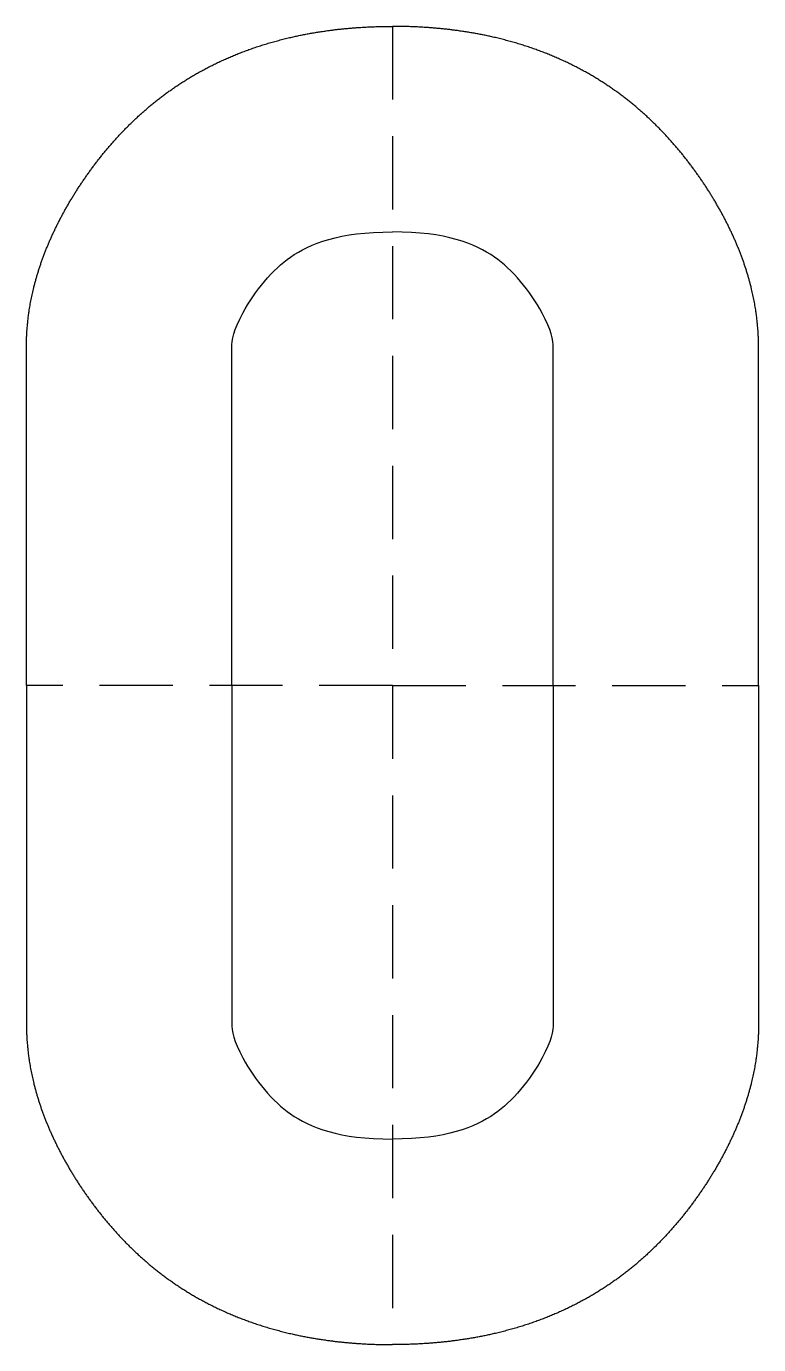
# Model space of a CAD drawing. Header units: millimetres. Extents: x -2.5 to 2.5, y -59.3 to -50.3.
import ezdxf

# ---------------------------------------------------------------- set-up
doc = ezdxf.new("R2010")
doc.units = ezdxf.units.MM
doc.linetypes.add('DASHED', pattern=[0.75, 0.5, -0.25])
doc.layers.get('0').update_dxf_attribs({"linetype": 'CONTINUOUS'})

msp = doc.modelspace()

# ---------------------------------------------------------------- linework, layer by layer
at = {"linetype": 'DASHED'}
for p, q in [((0, -50.3), (0, -59.3)), ((0, -54.8), (-2.5, -54.8)), ((0, -54.8), (2.5, -54.8))]:
    msp.add_line(p, q, dxfattribs=at)
for p, q in [((-2.5, -54.8), (-2.5, -52.5)), ((-1.097, -54.8), (-1.097, -52.5)), ((1.097, -54.8), (1.097, -52.5)), ((2.5, -54.8), (2.5, -52.5)), ((-2.5, -54.8), (-2.5, -57.1)), ((-1.097, -54.8), (-1.097, -57.1)), ((1.097, -54.8), (1.097, -57.1)), ((2.5, -54.8), (2.5, -57.1))]:
    msp.add_line(p, q)
for points in [[(-2.5, -52.5), (-2.5, -52.4536), (-2.497, -52.3614), (-2.4833, -52.2254), (-2.4474, -52.0485), (-2.376, -51.8347), (-2.2817, -51.6281), (-2.1678, -51.4292), (-2.0366, -51.2391), (-1.8883, -51.0597), (-1.7221, -50.8934), (-1.5367, -50.7428), (-1.3308, -50.6106), (-1.1037, -50.4992), (-0.8563, -50.4104), (-0.5897, -50.3459), (-0.3621, -50.3145), (-0.1839, -50.3026), (-0.0619, -50.3), (0, -50.3)], [(2.5, -52.5), (2.5, -52.4536), (2.497, -52.3614), (2.4833, -52.2254), (2.4474, -52.0485), (2.376, -51.8347), (2.2817, -51.6281), (2.1678, -51.4292), (2.0366, -51.2391), (1.8883, -51.0597), (1.7221, -50.8934), (1.5367, -50.7428), (1.3308, -50.6106), (1.1037, -50.4992), (0.8563, -50.4104), (0.5897, -50.3459), (0.3621, -50.3145), (0.1839, -50.3026), (0.0619, -50.3), (0, -50.3)], [(-2.5, -57.1), (-2.5, -57.1464), (-2.497, -57.2386), (-2.4833, -57.3746), (-2.4474, -57.5515), (-2.376, -57.7653), (-2.2817, -57.9719), (-2.1678, -58.1708), (-2.0366, -58.3609), (-1.8883, -58.5403), (-1.7221, -58.7066), (-1.5367, -58.8572), (-1.3308, -58.9894), (-1.1037, -59.1008), (-0.8563, -59.1896), (-0.5897, -59.2541), (-0.3621, -59.2855), (-0.1839, -59.2974), (-0.0619, -59.3), (0, -59.3)], [(2.5, -57.1), (2.5, -57.1464), (2.497, -57.2386), (2.4833, -57.3746), (2.4474, -57.5515), (2.376, -57.7653), (2.2817, -57.9719), (2.1678, -58.1708), (2.0366, -58.3609), (1.8883, -58.5403), (1.7221, -58.7066), (1.5367, -58.8572), (1.3308, -58.9894), (1.1037, -59.1008), (0.8563, -59.1896), (0.5897, -59.2541), (0.3621, -59.2855), (0.1839, -59.2974), (0.0619, -59.3), (0, -59.3)]]:
    msp.add_open_spline(points, degree=5)
for points in [[(-1.097, -52.5), (-1.097, -52.4326), (-1.086, -52.3788), (-1.0214, -52.2569), (-0.9427, -52.1082), (-0.8149, -51.9565), (-0.6966, -51.8752), (-0.561, -51.782), (-0.3672, -51.703), (0, -51.703)], [(1.097, -52.5), (1.097, -52.4326), (1.086, -52.3788), (1.0214, -52.2569), (0.9427, -52.1082), (0.8149, -51.9565), (0.6966, -51.8752), (0.561, -51.782), (0.3672, -51.703), (0, -51.703)], [(-1.097, -57.1), (-1.097, -57.1674), (-1.086, -57.2211), (-1.0214, -57.3431), (-0.9427, -57.4918), (-0.8149, -57.6435), (-0.6966, -57.7247), (-0.561, -57.818), (-0.3672, -57.897), (0, -57.897)], [(1.097, -57.1), (1.097, -57.1674), (1.086, -57.2211), (1.0214, -57.3431), (0.9427, -57.4918), (0.8149, -57.6435), (0.6966, -57.7247), (0.561, -57.818), (0.3672, -57.897), (0, -57.897)]]:
    msp.add_open_spline(points, degree=3, knots=[0, 0, 0, 0, 0.276502, 0.276502, 0.276502, 0.613501, 0.613501, 0.613501, 1, 1, 1, 1])

doc.saveas('drawing.dxf')
